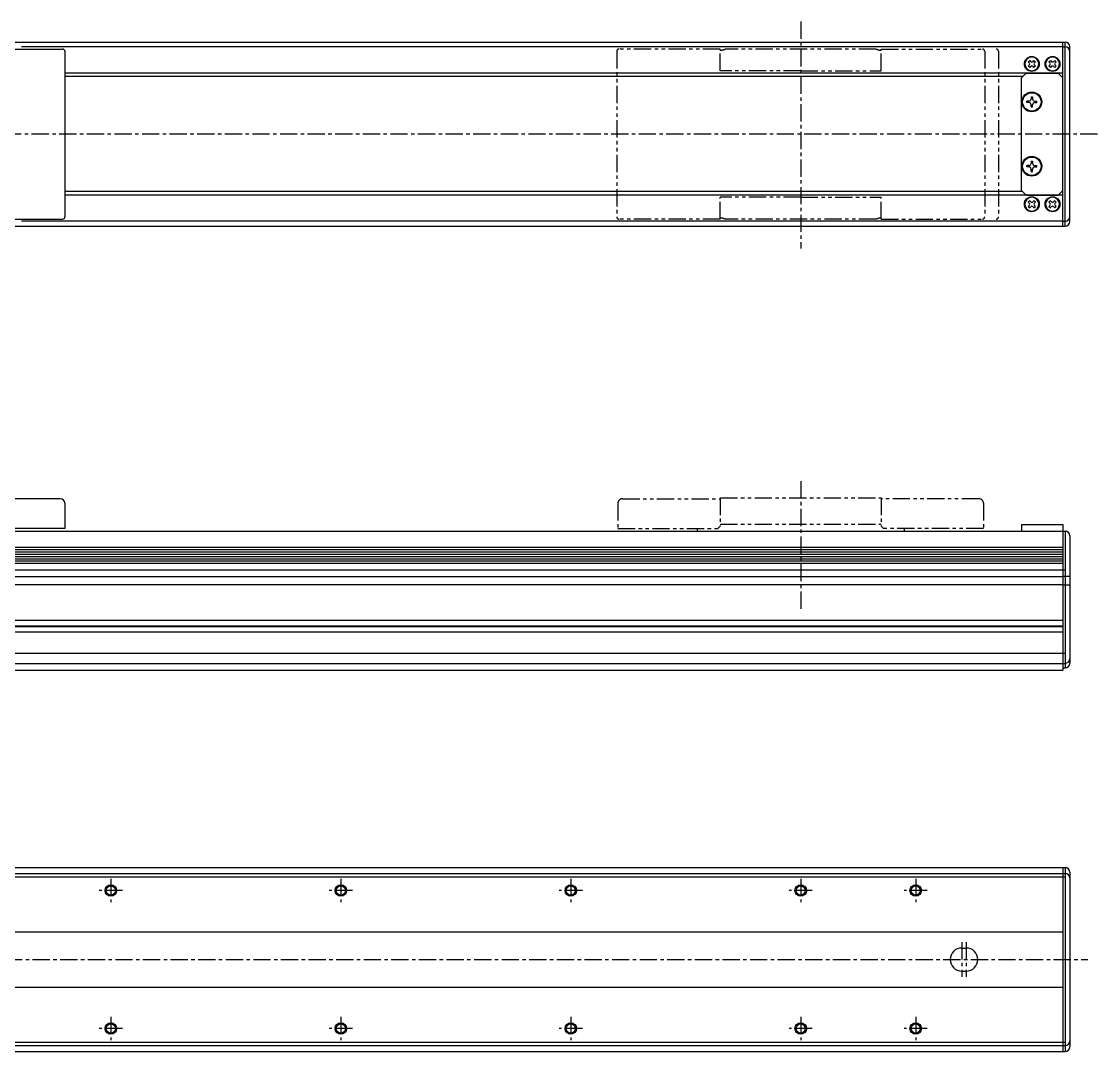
# Model space of a CAD drawing. Extents: x -649 to 258, y -50 to 438.
# Drawn here: x -209.8 to 258.1, y -9.9 to 438 of the extents above; entities that cross this region are included whole.
import ezdxf

# ---------------------------------------------------------------- set-up
doc = ezdxf.new("R2010")
doc.units = 0
for name, pattern in [('CENTER', [12, 7.5, -1.5, 1.5, -1.5]), ('CONTINOUS', [0]), ('PHANTOM', [15, 7.5, -1.5, 1.5, -1.5, 1.5, -1.5])]:
    doc.linetypes.add(name, pattern=pattern)
doc.layers.get('0').update_dxf_attribs({"linetype": 'CONTINUOUS'})
doc.layers.add('CENTER', color=1, linetype='CENTER')

msp = doc.modelspace()

# ---------------------------------------------------------------- linework, layer by layer
at = {"color": 7, "linetype": 'CONTINOUS'}
for p, q in [((-471.96, 429.02), (244.04, 429.02)), ((-235.96, 426.02), (-191.96, 426.02)), ((243.04, 426.95), (-209.81, 426.95)), ((243.04, 349.02), (243.04, 429.02)), ((243.04, 426.95), (244.04, 426.95)), ((244.04, 349.02), (244.04, 429.02)), ((246.04, 351.02), (246.04, 427.02)), ((-190.96, 425.02), (-190.96, 353.02)), ((228, 420.46), (228.61, 421.06)), ((228.42, 420.05), (228, 420.46)), ((228, 418.59), (228.42, 419)), ((228.61, 417.99), (228, 418.59)), ((228.61, 421.06), (229.02, 420.65)), ((229.02, 418.4), (228.61, 417.99)), ((230.07, 420.65), (230.48, 421.06)), ((230.48, 417.99), (230.07, 418.4)), ((230.48, 421.06), (231.08, 420.46)), ((231.08, 418.59), (230.48, 417.99)), ((231.08, 420.46), (230.67, 420.05)), ((230.67, 419), (231.08, 418.59)), ((237, 420.46), (237.61, 421.06)), ((237.42, 420.05), (237, 420.46)), ((237, 418.59), (237.42, 419)), ((237.61, 417.99), (237, 418.59)), ((237.61, 421.06), (238.02, 420.65)), ((238.02, 418.4), (237.61, 417.99)), ((239.07, 420.65), (239.48, 421.06)), ((239.48, 417.99), (239.07, 418.4)), ((239.48, 421.06), (240.08, 420.46)), ((240.08, 418.59), (239.48, 417.99)), ((240.08, 420.46), (239.67, 420.05)), ((239.67, 419), (240.08, 418.59)), ((243.04, 415.52), (-190.96, 415.52)), ((225.54, 414.02), (-190.96, 414.02)), ((225.04, 413.52), (227.04, 415.52)), ((225.04, 364.52), (225.04, 413.52)), ((227.04, 415.52), (241.04, 415.52)), ((243.04, 413.52), (241.04, 415.52)), ((243.04, 364.52), (243.04, 413.52)), ((227.34, 402.71), (227.34, 403.34)), ((228.29, 403.34), (227.34, 403.34)), ((228.29, 402.71), (227.34, 402.71)), ((229.23, 405.22), (229.23, 404.28)), ((229.23, 405.22), (229.86, 405.22)), ((229.86, 405.22), (229.86, 404.28)), ((230.8, 403.34), (231.74, 403.34)), ((230.8, 402.71), (231.74, 402.71)), ((231.74, 402.71), (231.74, 403.34)), ((229.23, 400.82), (229.23, 401.77)), ((229.23, 400.82), (229.86, 400.82)), ((229.86, 400.82), (229.86, 401.77)), ((227.34, 374.71), (227.34, 375.34)), ((228.29, 375.34), (227.34, 375.34)), ((228.29, 374.71), (227.34, 374.71)), ((229.23, 377.22), (229.23, 376.28)), ((229.23, 377.22), (229.86, 377.22)), ((229.86, 377.22), (229.86, 376.28)), ((230.8, 375.34), (231.74, 375.34)), ((230.8, 374.71), (231.74, 374.71)), ((231.74, 374.71), (231.74, 375.34)), ((229.23, 372.82), (229.23, 373.77)), ((229.23, 372.82), (229.86, 372.82)), ((229.86, 372.82), (229.86, 373.77)), ((225.54, 364.02), (-190.96, 364.02)), ((243.04, 362.52), (-190.96, 362.52)), ((227.04, 362.52), (225.04, 364.52)), ((227.04, 362.52), (241.04, 362.52)), ((241.04, 362.52), (243.04, 364.52)), ((228.61, 360.06), (228, 359.46)), ((228, 359.46), (228.42, 359.05)), ((228.42, 358), (228, 357.59)), ((228, 357.59), (228.61, 356.99)), ((229.02, 359.65), (228.61, 360.06)), ((228.61, 356.99), (229.02, 357.4)), ((230.48, 360.06), (230.07, 359.65)), ((230.07, 357.4), (230.48, 356.99)), ((231.08, 359.46), (230.48, 360.06)), ((230.48, 356.99), (231.08, 357.59)), ((230.67, 359.05), (231.08, 359.46)), ((231.08, 357.59), (230.67, 358)), ((237.61, 360.06), (237, 359.46)), ((237, 359.46), (237.42, 359.05)), ((237.42, 358), (237, 357.59)), ((237, 357.59), (237.61, 356.99)), ((238.02, 359.65), (237.61, 360.06)), ((237.61, 356.99), (238.02, 357.4)), ((239.48, 360.06), (239.07, 359.65)), ((239.07, 357.4), (239.48, 356.99)), ((240.08, 359.46), (239.48, 360.06)), ((239.48, 356.99), (240.08, 357.59)), ((239.67, 359.05), (240.08, 359.46)), ((240.08, 357.59), (239.67, 358)), ((-235.96, 352.02), (-191.96, 352.02)), ((243.04, 351.1), (-209.81, 351.1)), ((243.04, 351.1), (244.04, 351.1)), ((-471.96, 349.02), (244.04, 349.02)), ((-192.96, 230.45), (-235.96, 230.45)), ((-190.96, 228.45), (-190.96, 217.45)), ((-471.96, 216.35), (244.04, 216.35)), ((-190.96, 217.45), (-234.96, 217.45)), ((225.04, 219.25), (243.04, 219.25)), ((225.04, 219.25), (225.04, 216.35)), ((243.04, 219.25), (243.04, 216.35)), ((243.04, 216.35), (243.04, 155.85)), ((244.04, 216.35), (244.04, 156.85)), ((246.04, 214.35), (246.04, 158.85)), ((-470.96, 209.33), (243.04, 209.33)), ((-470.96, 208.33), (243.04, 208.33)), ((-470.96, 207.34), (243.04, 207.34)), ((-470.96, 206.35), (243.04, 206.35)), ((-470.96, 205.36), (243.04, 205.36)), ((-470.96, 204.36), (243.04, 204.36)), ((-470.96, 203.37), (243.04, 203.37)), ((-470.96, 202.38), (243.04, 202.38)), ((-471.96, 199.46), (244.04, 199.46)), ((-470.96, 196.6), (243.04, 196.6)), ((243.04, 196.75), (246.04, 196.75)), ((-470.96, 193.1), (243.04, 193.1)), ((243.04, 192.95), (246.04, 192.95)), ((-473.96, 177.68), (243.04, 177.68)), ((-470.96, 175.15), (243.04, 175.15)), ((-470.96, 174.85), (243.04, 174.85)), ((-473.96, 172.61), (243.04, 172.61)), ((-471.96, 163.35), (244.04, 163.35)), ((-471.96, 158.85), (244.04, 158.85)), ((-470.96, 155.85), (243.04, 155.85)), ((243.04, 156.85), (244.04, 156.85)), ((-471.96, 70.06), (244.04, 70.06)), ((-471.96, 67.46), (244.04, 67.46)), ((-471.96, 66.06), (244.04, 66.06)), ((243.04, 70.06), (243.04, -9.94)), ((244.04, 70.06), (244.04, -9.94)), ((246.04, 68.06), (246.04, -7.94)), ((-470.96, 42.06), (243.04, 42.06)), ((199.04, 35.06), (201.04, 35.06)), ((199.04, 25.06), (201.04, 25.06)), ((-470.96, 18.06), (243.04, 18.06)), ((-471.96, -5.94), (244.04, -5.94)), ((-471.96, -7.34), (244.04, -7.34)), ((-471.96, -9.94), (244.04, -9.94))]:
    msp.add_line(p, q, dxfattribs=at)
at = {"color": 3, "linetype": 'PHANTOM'}
for p, q in [((94.04, 426.02), (50.04, 426.02)), ((94.04, 416.52), (94.04, 426.02)), ((161.86, 426.02), (96.22, 426.02)), ((164.04, 426.02), (208.04, 426.02)), ((164.04, 416.52), (164.04, 426.02)), ((49.04, 425.02), (49.04, 353.02)), ((209.04, 425.02), (209.04, 353.02)), ((215.04, 425.02), (215.04, 353.02)), ((129.04, 416.52), (94.04, 416.52)), ((129.04, 416.52), (164.04, 416.52)), ((129.04, 361.52), (94.04, 361.52)), ((94.04, 352.02), (94.04, 361.52)), ((129.04, 361.52), (164.04, 361.52)), ((164.04, 352.02), (164.04, 361.52)), ((94.04, 352.02), (50.04, 352.02)), ((161.86, 352.02), (96.22, 352.02)), ((164.04, 352.02), (208.04, 352.02)), ((51.54, 230.45), (94.04, 230.45)), ((94.04, 230.85), (164.04, 230.85)), ((94.04, 230.85), (94.04, 218.45)), ((164.04, 230.85), (164.04, 218.45)), ((206.54, 230.45), (164.04, 230.45)), ((49.54, 228.45), (49.54, 217.45)), ((208.54, 228.45), (208.54, 217.45)), ((49.54, 217.45), (93.04, 217.45)), ((84.04, 217.45), (84.04, 216.35)), ((93.04, 217.45), (94.04, 218.45)), ((94.04, 219.38), (164.04, 219.38)), ((165.04, 217.45), (164.04, 218.45)), ((208.54, 217.45), (165.04, 217.45)), ((174.04, 217.45), (174.04, 216.35))]:
    msp.add_line(p, q, dxfattribs=at)
at = {"color": 7, "linetype": 'CONTINOUS'}
for centre, radius in [((229.54, 419.52), 3.25), ((238.54, 419.52), 3.25), ((229.54, 403.02), 4.3), ((229.54, 403.02), 4), ((229.54, 375.02), 4.3), ((229.54, 375.02), 4), ((229.54, 358.52), 3.25), ((238.54, 358.52), 3.25), ((-170.96, 60.06), 2.5), ((-170.96, 60.06), 2), ((-70.96, 60.06), 2.5), ((-70.96, 60.06), 2), ((29.04, 60.06), 2.5), ((29.04, 60.06), 2), ((129.04, 60.06), 2.5), ((129.04, 60.06), 2), ((179.04, 60.06), 2.5), ((179.04, 60.06), 2), ((-170.96, 0.06), 2.5), ((-170.96, 0.06), 2), ((-70.96, 0.06), 2.5), ((-70.96, 0.06), 2), ((29.04, 0.06), 2.5), ((29.04, 0.06), 2), ((129.04, 0.06), 2.5), ((129.04, 0.06), 2), ((179.04, 0.06), 2.5), ((179.04, 0.06), 2)]:
    msp.add_circle(centre, radius, dxfattribs=at)
for centre, radius, start, end in [((-191.96, 425.02), 1, 0, 90), ((244.04, 427.02), 2, 0, 90), ((244.04, 424.95), 2, 0, 90), ((229.54, 419.52), 3, 0.0003, 0), ((238.54, 419.52), 3, 0.0003, 0), ((227.89, 419.52), 0.742, 315, 44.9999), ((229.54, 421.17), 0.742, 225, 315), ((229.54, 417.87), 0.742, 45, 134.9999), ((231.19, 419.52), 0.742, 135, 224.9999), ((236.89, 419.52), 0.742, 315, 44.9999), ((238.54, 421.17), 0.742, 225, 315), ((238.54, 417.87), 0.742, 45, 134.9999), ((240.19, 419.52), 0.742, 135, 224.9999), ((228.29, 404.28), 0.94, 270, 0), ((228.29, 401.77), 0.94, 0, 90.0001), ((230.8, 404.28), 0.94, 180, 270), ((230.8, 401.77), 0.94, 90, 180), ((228.29, 376.28), 0.94, 270, 0), ((228.29, 373.77), 0.94, 0, 90.0001), ((230.8, 376.28), 0.94, 180, 270), ((230.8, 373.77), 0.94, 90, 180), ((229.54, 358.52), 3, 0, 359.9997), ((238.54, 358.52), 3, 0, 359.9997), ((227.89, 358.52), 0.742, 315.0001, 45), ((229.54, 360.17), 0.742, 225.0001, 315), ((229.54, 356.87), 0.742, 45, 135), ((231.19, 358.52), 0.742, 135.0001, 225), ((236.89, 358.52), 0.742, 315.0001, 45), ((238.54, 360.17), 0.742, 225.0001, 315), ((238.54, 356.87), 0.742, 45, 135), ((240.19, 358.52), 0.742, 135.0001, 225), ((-191.96, 353.02), 1, 270, 0), ((244.04, 353.1), 2, 270, 0), ((244.04, 351.02), 2, 270, 0), ((-192.96, 228.45), 2, 0, 90), ((244.04, 214.35), 2, 0, 90), ((244.04, 160.85), 2, 270, 0), ((244.04, 158.85), 2, 270, 0), ((244.04, 68.06), 2, 0, 90), ((244.04, 65.46), 2, 0, 90), ((199.04, 30.06), 5, 90, 270), ((201.04, 30.06), 5, 270, 90), ((244.04, -5.34), 2, 270, 0), ((244.04, -7.94), 2, 270, 0)]:
    msp.add_arc(centre, radius, start, end, dxfattribs=at)
at = {"color": 3, "linetype": 'PHANTOM'}
for centre, radius, start, end in [((50.04, 425.02), 1, 90, 180), ((94.04, 430.52), 5, 270, 295.8419), ((164.04, 430.52), 5, 244.1581, 270), ((208.04, 425.02), 1, 0, 90), ((214.04, 425.02), 1, 0, 90), ((50.04, 353.02), 1, 180, 270), ((94.04, 347.52), 5, 64.1581, 90), ((164.04, 347.52), 5, 90, 115.8419), ((208.04, 353.02), 1, 270, 0), ((214.04, 353.02), 1, 270, 0), ((51.54, 228.45), 2, 90, 180), ((206.54, 228.45), 2, 0, 90)]:
    msp.add_arc(centre, radius, start, end, dxfattribs=at)
at = {"layer": 'CENTER', "color": 1, "linetype": 'CENTER'}
for p, q in [((129.04, 437.98), (129.04, 339.2)), ((258.1, 389.02), (-511.14, 389.02)), ((129.04, 238.05), (129.04, 181.47)), ((-170.96, 65.1), (-170.96, 55.02)), ((-70.96, 65.1), (-70.96, 55.02)), ((29.04, 65.1), (29.04, 55.02)), ((129.04, 65.1), (129.04, 55.02)), ((179.04, 65.1), (179.04, 55.02)), ((-165.92, 60.06), (-176, 60.06)), ((-65.92, 60.06), (-76, 60.06)), ((34.08, 60.06), (24, 60.06)), ((134.08, 60.06), (124, 60.06)), ((184.08, 60.06), (174, 60.06)), ((199.04, 37.6), (199.04, 22.52)), ((201.04, 37.6), (201.04, 22.52)), ((-516.99, 30.06), (253.97, 30.06)), ((-170.96, 5.1), (-170.96, -4.98)), ((-70.96, 5.1), (-70.96, -4.98)), ((29.04, 5.1), (29.04, -4.98)), ((129.04, 5.1), (129.04, -4.98)), ((179.04, 5.1), (179.04, -4.98)), ((-165.92, 0.06), (-176, 0.06)), ((-65.92, 0.06), (-76, 0.06)), ((34.08, 0.06), (24, 0.06)), ((134.08, 0.06), (124, 0.06)), ((184.08, 0.06), (174, 0.06))]:
    msp.add_line(p, q, dxfattribs=at)

doc.saveas('drawing.dxf')
